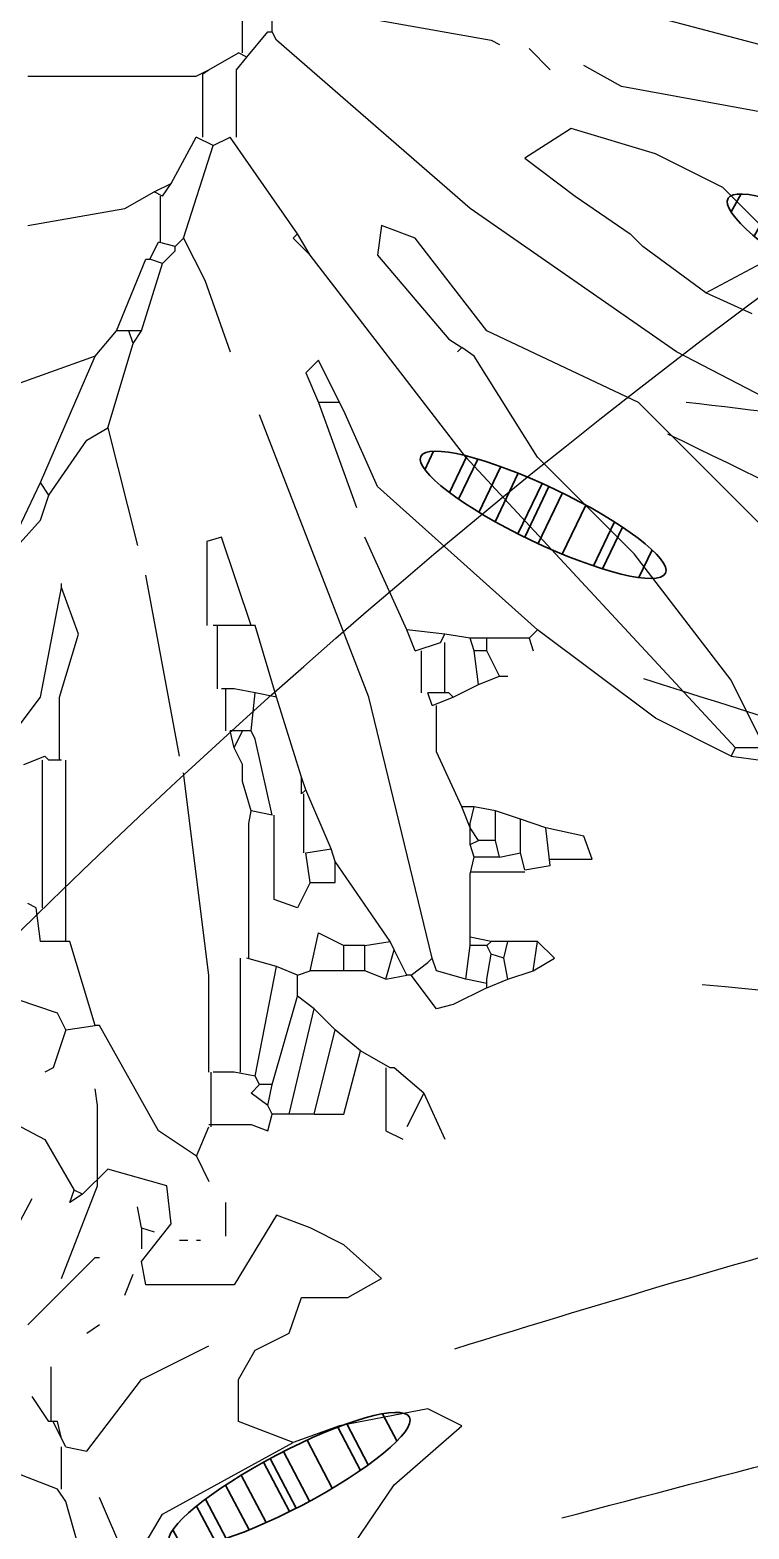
# Model space of a CAD drawing. Header units: metres. Extents: x 1769 to 3632, y 809 to 2652.
# Drawn here: x 2679.1732 to 2679.3123, y 1868.5823 to 1868.8724 of the extents above; entities that cross this region are included whole.
import ezdxf

# ---------------------------------------------------------------- set-up
doc = ezdxf.new("R2010")
doc.units = ezdxf.units.M
doc.header["$LTSCALE"] = 10
for name, color, linetype in [('A-GLAZ', 150, 'Continuous'), ('AG-FP-01$0$A-DOOR-1', 1, 'Continuous'), ('L-PLNT', 66, 'Continuous')]:
    doc.layers.add(name, color=color, linetype=linetype)
doc.layers.add('Vegetation - Trees', color=64, linetype='Continuous', lineweight=30)
doc.styles.add('AG-FP-01$0$spa-fp01$0$WATG_Default', font='SIMPLEX.SHX', dxfattribs={"width": 0.8})

# ---------------------------------------------------------------- blocks, each defined once
blk = doc.blocks.new('GARRA DE LEON')
at = {"layer": 'L-PLNT', "color": 65, "linetype": 'Continuous'}
for p, q in [((1271.9229, 335.3986), (1271.9933, 335.3613)), ((1271.9933, 335.3613), (1272.0223, 335.3116)), ((1272.0554, 335.3323), (1272.0305, 335.3075)), ((1272.1134, 335.3158), (1272.0554, 335.3323)), ((1272.1175, 335.2785), (1272.1134, 335.3158)), ((1271.9477, 335.2412), (1271.9809, 335.3034)), ((1272.0181, 335.2992), (1272.0223, 335.3116)), ((1272.0305, 335.3075), (1272.0181, 335.2992)), ((1272.0305, 335.3075), (1272.0223, 335.3116)), ((1272.2211, 335.2868), (1272.1796, 335.2185)), ((1272.2542, 335.2744), (1272.2211, 335.2868)), ((1272.0885, 335.2412), (1272.1175, 335.2785)), ((1272.2873, 335.2578), (1272.2542, 335.2744)), ((1272.3246, 335.2247), (1272.2873, 335.2578)), ((1271.9767, 335.1791), (1272.043, 335.2454)), ((1272.043, 335.2454), (1272.0471, 335.2454)), ((1272.0927, 335.2185), (1272.0885, 335.2412)), ((1272.1796, 335.2185), (1272.0927, 335.2185)), ((1272.2915, 335.206), (1272.3246, 335.2247)), ((1272.2335, 335.1708), (1272.2459, 335.206)), ((1272.2459, 335.206), (1272.2915, 335.206)), ((1272.2003, 335.1543), (1272.2335, 335.1708)), ((1272.0885, 335.1253), (1272.1548, 335.1584)), ((1272.1838, 335.1253), (1272.2003, 335.1543)), ((1271.9995, 335.0839), (1271.9995, 335.1377)), ((1272.0347, 335.0549), (1272.0885, 335.1253)), ((1272.1838, 335.0839), (1272.1838, 335.1253)), ((1271.9974, 335.0839), (1271.9809, 335.1087)), ((1272.3701, 335.0963), (1272.2832, 335.0797)), ((1272.4033, 335.0797), (1272.3701, 335.0963)), ((1272.0015, 335.0839), (1271.9974, 335.0839)), ((1272.0098, 335.0673), (1272.0015, 335.0839)), ((1272.0057, 335.0839), (1272.0015, 335.0839)), ((1272.0098, 335.0673), (1272.0057, 335.0839)), ((1272.2376, 335.0632), (1272.1838, 335.0839)), ((1272.2832, 335.0797), (1272.2376, 335.0632)), ((1272.337, 335.0218), (1272.4033, 335.0797)), ((1272.014, 335.059), (1272.0098, 335.0673)), ((1272.0057, 335.0176), (1271.9146, 335.0528)), ((1272.0098, 335.0176), (1272.0098, 335.059)), ((1272.014, 335.059), (1272.0347, 335.0549)), ((1272.1092, 334.9928), (1272.2376, 335.0632)), ((1272.2976, 334.9638), (1272.337, 335.0218)), ((1272.014, 335.0052), (1272.0057, 335.0176)), ((1272.0305, 334.9472), (1272.014, 335.0052)), ((1272.0719, 334.9514), (1272.0471, 335.0093)), ((1272.0844, 334.9514), (1272.1092, 334.9928)), ((1272.1879, 333.9119), (1272.1879, 333.9906)), ((1272.2169, 333.9326), (1272.2169, 333.9616)), ((1272.2211, 333.9616), (1272.4322, 333.9243)), ((1273.0244, 333.8332), (1272.5855, 333.9492)), ((1272.1921, 333.9078), (1272.2128, 333.9326)), ((1272.2128, 333.9326), (1272.2169, 333.9326)), ((1272.2211, 333.9243), (1272.2169, 333.9326)), ((1272.4115, 333.7587), (1272.2211, 333.9243)), ((1272.4322, 333.9243), (1272.4405, 333.9202)), ((1272.4902, 333.8953), (1272.4695, 333.9161)), ((1272.1548, 333.8953), (1272.1838, 333.9119)), ((1272.1817, 333.8953), (1272.1921, 333.9078)), ((1272.1921, 333.9078), (1272.1838, 333.9119)), ((1272.5606, 333.8788), (1272.5234, 333.8995)), ((1271.9767, 333.8891), (1272.1423, 333.8891)), ((1272.1423, 333.8891), (1272.1548, 333.8953)), ((1272.1486, 333.8912), (1272.1548, 333.8953)), ((1272.1486, 333.8291), (1272.1486, 333.8912)), ((1272.1817, 333.8291), (1272.1817, 333.8953)), ((1272.7635, 333.8415), (1272.5606, 333.8788)), ((1272.1175, 333.7835), (1272.1423, 333.8291)), ((1272.1589, 333.8208), (1272.1423, 333.8291)), ((1272.1589, 333.8208), (1272.1755, 333.8291)), ((1272.2417, 333.7338), (1272.1755, 333.8291)), ((1272.5109, 333.8374), (1272.4654, 333.8084)), ((1272.5938, 333.8125), (1272.5109, 333.8374)), ((1272.1299, 333.7297), (1272.1589, 333.8208)), ((1272.66, 333.7794), (1272.5938, 333.8125)), ((1272.4654, 333.8084), (1272.515, 333.7711)), ((1272.1009, 333.7753), (1272.1175, 333.7835)), ((1272.1092, 333.7711), (1272.1175, 333.7835)), ((1272.0719, 333.7587), (1272.1009, 333.7753)), ((1272.1092, 333.7711), (1272.1009, 333.7753)), ((1272.1072, 333.7256), (1272.1072, 333.7711)), ((1272.515, 333.7711), (1272.5689, 333.7338)), ((1272.718, 333.7214), (1272.66, 333.7794)), ((1271.9767, 333.7421), (1272.0719, 333.7587)), ((1272.6144, 333.6179), (1272.4115, 333.7587)), ((1272.3246, 333.7421), (1272.3204, 333.7131)), ((1272.3577, 333.7297), (1272.3246, 333.7421)), ((1272.0968, 333.709), (1272.1051, 333.7256)), ((1272.1217, 333.7214), (1272.1051, 333.7256)), ((1272.1217, 333.7214), (1272.1299, 333.7297)), ((1272.1299, 333.7297), (1272.1507, 333.6883)), ((1272.2376, 333.7297), (1272.2417, 333.7338)), ((1272.2542, 333.7131), (1272.2376, 333.7297)), ((1272.2542, 333.7131), (1272.2417, 333.7338)), ((1272.4281, 333.6386), (1272.3577, 333.7297)), ((1272.5813, 333.7214), (1272.5689, 333.7338)), ((1272.5813, 333.7214), (1272.5689, 333.7338)), ((1272.0637, 333.6386), (1272.0927, 333.709)), ((1272.0927, 333.709), (1272.0968, 333.709)), ((1272.1092, 333.7049), (1272.0968, 333.709)), ((1272.1092, 333.7049), (1272.1217, 333.7173)), ((1272.1217, 333.7173), (1272.1217, 333.7214)), ((1272.4074, 333.5144), (1272.2542, 333.7131)), ((1272.3204, 333.7131), (1272.3908, 333.6303)), ((1272.6434, 333.6759), (1272.5813, 333.7214)), ((1272.0885, 333.6386), (1272.1092, 333.7049)), ((1272.6434, 333.6759), (1272.6973, 333.7049)), ((1272.1507, 333.6883), (1272.1755, 333.6179)), ((1272.689, 333.6552), (1272.6434, 333.6759)), ((1272.043, 333.6137), (1272.0637, 333.6386)), ((1272.0761, 333.6386), (1272.0637, 333.6386)), ((1272.0803, 333.6262), (1272.0761, 333.6386)), ((1272.0885, 333.6386), (1272.0761, 333.6386)), ((1272.0803, 333.6262), (1272.0885, 333.6386)), ((1272.5772, 333.5682), (1272.4281, 333.6386)), ((1272.0554, 333.5433), (1272.0803, 333.6262)), ((1272.3908, 333.6303), (1272.4033, 333.622)), ((1272.4033, 333.622), (1272.3991, 333.6179)), ((1272.4157, 333.6137), (1272.4033, 333.622)), ((1272.043, 333.6137), (1271.7531, 333.5102)), ((1271.9891, 333.4895), (1272.043, 333.6137)), ((1272.2625, 333.6096), (1272.25, 333.5972)), ((1272.2832, 333.5682), (1272.2625, 333.6096)), ((1272.4778, 333.5144), (1272.4157, 333.6137)), ((1272.8132, 333.5144), (1272.6144, 333.6179)), ((1272.25, 333.5972), (1272.2625, 333.5682)), ((1272.2832, 333.5682), (1272.2625, 333.5682)), ((1272.2625, 333.5682), (1272.2997, 333.4647)), ((1272.2873, 333.5599), (1272.2832, 333.5682)), ((1272.7014, 333.444), (1272.5772, 333.5682)), ((1272.3121, 333.2783), (1272.2045, 333.5558)), ((1272.3204, 333.4854), (1272.2873, 333.5599)), ((1271.9974, 333.4771), (1272.0347, 333.5309)), ((1272.0347, 333.5309), (1272.0554, 333.5433)), ((1272.0554, 333.5433), (1272.0844, 333.4274)), ((1272.6724, 333.2286), (1272.4074, 333.5144)), ((1272.573, 333.4191), (1272.4778, 333.5144)), ((1271.9519, 333.4108), (1271.9891, 333.4895)), ((1271.9974, 333.4771), (1271.9891, 333.4895)), ((1271.9891, 333.4522), (1271.9974, 333.4771)), ((1272.4778, 333.3446), (1272.3204, 333.4854)), ((1271.9519, 333.4108), (1271.9891, 333.4522)), ((1272.1672, 333.4357), (1272.1527, 333.4315)), ((1272.1527, 333.4315), (1272.1527, 333.3487)), ((1272.1962, 333.3487), (1272.1672, 333.4357)), ((1272.3494, 333.3446), (1272.308, 333.4357)), ((1272.6683, 333.2949), (1272.573, 333.4191)), ((1272.1258, 333.2203), (1272.0927, 333.3984)), ((1271.9891, 333.2783), (1272.0098, 333.386)), ((1272.0098, 333.386), (1272.0098, 333.3901)), ((1272.0264, 333.3404), (1272.0098, 333.386)), ((1272.0078, 333.2783), (1272.0264, 333.3404)), ((1272.1962, 333.3487), (1272.1589, 333.3487)), ((1272.1631, 333.2866), (1272.1631, 333.3487)), ((1272.2003, 333.3487), (1272.1962, 333.3487)), ((1272.2211, 333.2783), (1272.2003, 333.3487)), ((1272.3577, 333.3239), (1272.3494, 333.3446)), ((1272.3867, 333.3404), (1272.3494, 333.3446)), ((1272.3825, 333.3321), (1272.3867, 333.3404)), ((1272.4115, 333.3363), (1272.3867, 333.3404)), ((1272.4695, 333.3363), (1272.4778, 333.3446)), ((1272.5938, 333.2576), (1272.4778, 333.3446)), ((1272.3577, 333.3239), (1272.3825, 333.3321)), ((1272.3867, 333.2825), (1272.3867, 333.3321)), ((1272.4157, 333.3239), (1272.4115, 333.3363)), ((1272.4281, 333.3363), (1272.4115, 333.3363)), ((1272.4695, 333.3363), (1272.4281, 333.3363)), ((1272.4281, 333.3239), (1272.4281, 333.3363)), ((1272.4695, 333.3363), (1272.4736, 333.3239)), ((1272.3639, 333.2825), (1272.3639, 333.3239)), ((1272.4198, 333.2907), (1272.4157, 333.3239)), ((1272.4281, 333.3239), (1272.4157, 333.3239)), ((1272.4405, 333.299), (1272.4281, 333.3239)), ((1272.4198, 333.2907), (1272.4405, 333.299)), ((1272.4405, 333.299), (1272.4488, 333.299)), ((1272.1796, 333.2866), (1272.1672, 333.2866)), ((1272.1713, 333.2452), (1272.1713, 333.2866)), ((1272.2003, 333.2825), (1272.1796, 333.2866)), ((1272.1962, 333.2452), (1272.2003, 333.2825)), ((1272.2211, 333.2783), (1272.2003, 333.2825)), ((1272.3743, 333.27), (1272.3701, 333.2825)), ((1272.3908, 333.2825), (1272.3701, 333.2825)), ((1272.395, 333.2783), (1272.3908, 333.2825)), ((1272.395, 333.2783), (1272.4198, 333.2907)), ((1272.7014, 333.2286), (1272.6683, 333.2949)), ((1271.9643, 333.2452), (1271.9891, 333.2783)), ((1272.0078, 333.2162), (1272.0078, 333.2783)), ((1272.2459, 333.1996), (1272.2211, 333.2783)), ((1272.3743, 333.0216), (1272.3121, 333.2783)), ((1272.3743, 333.27), (1272.395, 333.2783)), ((1272.3784, 333.2245), (1272.3784, 333.27)), ((1272.6683, 333.2203), (1272.5938, 333.2576)), ((1272.1796, 333.2286), (1272.1755, 333.2452)), ((1272.1879, 333.2452), (1272.1755, 333.2452)), ((1272.1796, 333.2286), (1272.1879, 333.2452)), ((1272.1962, 333.2452), (1272.1879, 333.2452)), ((1272.2003, 333.2369), (1272.1962, 333.2452)), ((1272.2169, 333.1624), (1272.2003, 333.2369)), ((1272.1879, 333.2121), (1272.1796, 333.2286)), ((1272.4033, 333.1706), (1272.3784, 333.2245)), ((1272.6683, 333.2203), (1272.6724, 333.2286)), ((1272.7014, 333.2286), (1272.6724, 333.2286)), ((1271.9726, 333.2121), (1271.9933, 333.2203)), ((1271.9912, 333.0712), (1271.9912, 333.2162)), ((1271.9933, 333.2203), (1271.9974, 333.2162)), ((1272.0098, 333.2162), (1271.9974, 333.2162)), ((1272.014, 333.0381), (1272.014, 333.2162)), ((1272.1879, 333.1955), (1272.1879, 333.2121)), ((1272.1879, 333.1955), (1272.1879, 333.2121)), ((1272.6683, 333.2203), (1272.6973, 333.2162)), ((1272.1548, 333.005), (1272.1299, 333.2038)), ((1272.1962, 333.1665), (1272.1879, 333.1955)), ((1272.2459, 333.1831), (1272.2459, 333.1996)), ((1272.25, 333.1872), (1272.2459, 333.1996)), ((1272.2459, 333.1831), (1272.25, 333.1872)), ((1272.248, 333.1251), (1272.248, 333.1831)), ((1272.2749, 333.1292), (1272.25, 333.1872)), ((1272.1941, 333.1541), (1272.1962, 333.1665)), ((1272.2169, 333.1624), (1272.1962, 333.1665)), ((1272.219, 333.0795), (1272.219, 333.1624)), ((1272.4115, 333.1499), (1272.4033, 333.1706)), ((1272.4157, 333.1706), (1272.4033, 333.1706)), ((1272.4115, 333.1541), (1272.4157, 333.1706)), ((1272.4364, 333.1665), (1272.4157, 333.1706)), ((1272.4364, 333.1375), (1272.4364, 333.1665)), ((1272.4612, 333.1582), (1272.4364, 333.1665)), ((1272.1941, 333.0216), (1272.1941, 333.1541)), ((1272.4115, 333.1499), (1272.4115, 333.1541)), ((1272.4115, 333.1334), (1272.4115, 333.1499)), ((1272.4198, 333.1375), (1272.4115, 333.1499)), ((1272.4861, 333.1499), (1272.4612, 333.1582)), ((1272.4612, 333.1251), (1272.4612, 333.1582)), ((1272.5234, 333.1417), (1272.4861, 333.1499)), ((1272.4902, 333.1127), (1272.4861, 333.1499)), ((1272.4115, 333.1334), (1272.4198, 333.1375)), ((1272.4157, 333.1209), (1272.4115, 333.1334)), ((1272.4364, 333.1375), (1272.4198, 333.1375)), ((1272.4405, 333.1209), (1272.4364, 333.1375)), ((1272.5316, 333.1189), (1272.5234, 333.1417)), ((1272.25, 333.1251), (1272.2749, 333.1292)), ((1272.2542, 333.0961), (1272.25, 333.1251)), ((1272.279, 333.1168), (1272.2749, 333.1292)), ((1272.4115, 333.1044), (1272.4157, 333.1209)), ((1272.4405, 333.1209), (1272.4157, 333.1209)), ((1272.4405, 333.1209), (1272.4612, 333.1251)), ((1272.4654, 333.1085), (1272.4612, 333.1251)), ((1272.4902, 333.1189), (1272.5316, 333.1189)), ((1272.3329, 333.0381), (1272.279, 333.1168)), ((1272.279, 333.0961), (1272.279, 333.1168)), ((1272.4115, 333.1064), (1272.4654, 333.1064)), ((1272.4115, 333.0423), (1272.4115, 333.1044)), ((1272.4654, 333.1085), (1272.4902, 333.1127)), ((1272.2542, 333.0961), (1272.2417, 333.0712)), ((1272.2542, 333.0961), (1272.279, 333.0961)), ((1271.985, 333.0712), (1271.9767, 333.0754)), ((1272.2417, 333.0712), (1272.219, 333.0795)), ((1271.9891, 333.0381), (1271.985, 333.0712)), ((1272.2542, 333.0091), (1272.2625, 333.0464)), ((1272.2625, 333.0464), (1272.2873, 333.034)), ((1272.0181, 333.0381), (1271.9891, 333.0381)), ((1272.043, 332.9553), (1272.0181, 333.0381)), ((1272.2873, 333.0091), (1272.2873, 333.034)), ((1272.308, 333.034), (1272.2873, 333.034)), ((1272.308, 333.034), (1272.3329, 333.0381)), ((1272.308, 333.0091), (1272.308, 333.034)), ((1272.3287, 333.0009), (1272.337, 333.0298)), ((1272.337, 333.0298), (1272.3329, 333.0381)), ((1272.3494, 333.005), (1272.337, 333.0298)), ((1272.4074, 333.0009), (1272.4115, 333.034)), ((1272.4322, 333.0381), (1272.4115, 333.0423)), ((1272.4115, 333.0381), (1272.4115, 333.0423)), ((1272.4115, 333.034), (1272.4115, 333.0381)), ((1272.4281, 333.034), (1272.4115, 333.034)), ((1272.4281, 333.034), (1272.4322, 333.0381)), ((1272.4322, 333.0257), (1272.4281, 333.034)), ((1272.4488, 333.0381), (1272.4322, 333.0381)), ((1272.4447, 333.0216), (1272.4488, 333.0381)), ((1272.4778, 333.0381), (1272.4488, 333.0381)), ((1272.4736, 333.0091), (1272.4778, 333.0381)), ((1272.4944, 333.0216), (1272.4778, 333.0381)), ((1272.1858, 332.9097), (1272.1858, 333.0216)), ((1272.2211, 333.0133), (1272.1921, 333.0216)), ((1272.3536, 333.005), (1272.3701, 333.0174)), ((1272.3701, 333.0174), (1272.3743, 333.0216)), ((1272.3784, 333.0091), (1272.3743, 333.0216)), ((1272.4281, 333.0009), (1272.4322, 333.0257)), ((1272.4447, 333.0216), (1272.4322, 333.0257)), ((1272.4488, 333.0009), (1272.4447, 333.0216)), ((1272.4736, 333.0091), (1272.4944, 333.0216)), ((1272.1548, 332.9097), (1272.1548, 333.005)), ((1272.2003, 332.9056), (1272.2211, 333.0133)), ((1272.2417, 333.005), (1272.2211, 333.0133)), ((1272.2417, 333.005), (1272.2542, 333.0091)), ((1272.2417, 332.9843), (1272.2417, 333.005)), ((1272.2873, 333.0091), (1272.2542, 333.0091)), ((1272.308, 333.0091), (1272.2873, 333.0091)), ((1272.3287, 333.0009), (1272.308, 333.0091)), ((1272.3287, 333.0009), (1272.3494, 333.005)), ((1272.3536, 333.005), (1272.3494, 333.005)), ((1272.3784, 332.9719), (1272.3536, 333.005)), ((1272.4074, 333.0009), (1272.3784, 333.0091)), ((1272.4281, 332.9967), (1272.4074, 333.0009)), ((1272.4281, 332.9926), (1272.4488, 333.0009)), ((1272.4281, 332.9967), (1272.4281, 333.0009)), ((1272.4488, 333.0009), (1272.4736, 333.0091)), ((1272.0057, 332.9677), (1271.9312, 332.9926)), ((1272.4281, 332.9926), (1272.395, 332.976)), ((1272.4281, 332.9926), (1272.4281, 332.9967)), ((1272.2169, 332.8973), (1272.2417, 332.9843)), ((1272.2335, 332.8683), (1272.2583, 332.9719)), ((1272.2583, 332.9719), (1272.2417, 332.9843)), ((1272.279, 332.9512), (1272.2583, 332.9719)), ((1272.395, 332.976), (1272.3784, 332.9719)), ((1272.014, 332.9512), (1272.0057, 332.9677)), ((1272.014, 332.9512), (1272.0015, 332.9139)), ((1272.014, 332.9512), (1272.043, 332.9553)), ((1272.0471, 332.9553), (1272.043, 332.9553)), ((1272.1051, 332.8518), (1272.0471, 332.9553)), ((1272.2583, 332.8683), (1272.279, 332.9512)), ((1272.3039, 332.9304), (1272.279, 332.9512)), ((1272.2873, 332.8683), (1272.3039, 332.9304)), ((1272.3329, 332.9139), (1272.3039, 332.9304)), ((1272.0015, 332.9139), (1271.9933, 332.9097)), ((1272.3287, 332.9139), (1272.3287, 332.8518)), ((1272.337, 332.9139), (1272.3329, 332.9139)), ((1272.366, 332.889), (1272.337, 332.9139)), ((1272.1568, 332.8559), (1272.1568, 332.9097)), ((1272.1796, 332.9097), (1272.1589, 332.9097)), ((1272.2003, 332.9056), (1272.1796, 332.9097)), ((1272.1962, 332.889), (1272.2045, 332.8973)), ((1272.2045, 332.8973), (1272.2003, 332.9056)), ((1272.2169, 332.8973), (1272.2045, 332.8973)), ((1272.2128, 332.8766), (1272.2169, 332.8973)), ((1272.0451, 332.8766), (1272.043, 332.8932)), ((1272.2128, 332.8766), (1272.1962, 332.889)), ((1272.366, 332.889), (1272.3494, 332.8559)), ((1272.366, 332.889), (1272.3867, 332.8435)), ((1272.0451, 332.7979), (1272.0451, 332.8766)), ((1272.2169, 332.8683), (1272.2128, 332.8766)), ((1272.2128, 332.8518), (1272.2169, 332.8683)), ((1272.2335, 332.8683), (1272.2169, 332.8683)), ((1272.2583, 332.8683), (1272.2335, 332.8683)), ((1272.2583, 332.8683), (1272.2873, 332.8683)), ((1272.1424, 332.8269), (1272.1548, 332.8559)), ((1272.1548, 332.858), (1272.1962, 332.858)), ((1272.1962, 332.858), (1272.2128, 332.8518)), ((1272.1424, 332.8269), (1272.1051, 332.8518)), ((1272.3287, 332.8518), (1272.3453, 332.8435)), ((1272.1424, 332.8269), (1272.1548, 332.8021)), ((1272.0098, 332.7068), (1272.0451, 332.7979)), ((1272.1713, 332.7482), (1272.1713, 332.7814)), ((1272.0885, 332.7565), (1272.0844, 332.7772)), ((1272.0885, 332.7565), (1272.1009, 332.7524)), ((1272.0885, 332.7565), (1272.0885, 332.7358)), ((1272.1341, 332.7441), (1272.1258, 332.7441)), ((1272.1465, 332.7441), (1272.1424, 332.7441)), ((1272.0719, 332.6903), (1272.0803, 332.711)), ((1272.0347, 332.653), (1272.0471, 332.6613))]:
    blk.add_line(p, q, dxfattribs=at)
blk = doc.blocks.new('*U125')
at = {"layer": 'Vegetation - Trees'}
for p, q in [((-5.13, 11.36), (-3.23, 12.04)), ((-4.99, 8.06), (-1.24, 9.4)), ((-4.81, 6.96), (-0.69, 8.43)), ((-4.3, 4.62), (0.4, 6.3)), ((-3.82, 2.85), (1.15, 4.62)), ((-3.82, 2.85), (1.15, 4.62)), ((-3.07, 0.42), (2.11, 2.27)), ((-2.84, -0.28), (2.37, 1.58)), ((-2.84, -0.28), (2.37, 1.58)), ((-2.34, -1.67), (2.87, 0.19)), ((-1.39, -4.07), (3.65, -2.26)), ((-0.03, -7.06), (4.49, -5.44)), ((0.4, -7.9), (4.69, -6.36)), ((2.32, -11.02), (5.18, -10)), ((4.49, -12.56), (4.49, -12.56))]:
    blk.add_line(p, q, dxfattribs=at)
blk.add_ellipse((0, 0), major_axis=(4.49, -12.56), ratio=0.207464, dxfattribs=at)
blk = doc.blocks.new('*U124')
at = {"layer": 'Vegetation - Trees'}
for p, q in [((-5.13, 11.36), (-3.23, 12.04)), ((-4.99, 8.06), (-1.24, 9.4)), ((-4.81, 6.96), (-0.69, 8.43)), ((-4.3, 4.62), (0.4, 6.3)), ((-3.82, 2.85), (1.15, 4.62)), ((-3.82, 2.85), (1.15, 4.62)), ((-3.07, 0.42), (2.11, 2.27)), ((-2.84, -0.28), (2.37, 1.58)), ((-2.84, -0.28), (2.37, 1.58)), ((-2.34, -1.67), (2.87, 0.19)), ((-1.39, -4.07), (3.65, -2.26)), ((-0.03, -7.06), (4.49, -5.44)), ((0.4, -7.9), (4.69, -6.36)), ((2.32, -11.02), (5.18, -10)), ((4.49, -12.56), (4.49, -12.56))]:
    blk.add_line(p, q, dxfattribs=at)
blk.add_ellipse((0, 0), major_axis=(4.49, -12.56), ratio=0.207464, dxfattribs=at)
blk = doc.blocks.new('*U123')
at = {"layer": 'Vegetation - Trees'}
for p, q in [((-5.13, 11.36), (-3.23, 12.04)), ((-4.99, 8.06), (-1.24, 9.4)), ((-4.81, 6.96), (-0.69, 8.43)), ((-4.3, 4.62), (0.4, 6.3)), ((-3.82, 2.85), (1.15, 4.62)), ((-3.82, 2.85), (1.15, 4.62)), ((-3.07, 0.42), (2.11, 2.27)), ((-2.84, -0.28), (2.37, 1.58)), ((-2.84, -0.28), (2.37, 1.58)), ((-2.34, -1.67), (2.87, 0.19)), ((-1.39, -4.07), (3.65, -2.26)), ((-0.03, -7.06), (4.49, -5.44)), ((0.4, -7.9), (4.69, -6.36)), ((2.32, -11.02), (5.18, -10)), ((4.49, -12.56), (4.49, -12.56))]:
    blk.add_line(p, q, dxfattribs=at)
blk.add_ellipse((0, 0), major_axis=(4.49, -12.56), ratio=0.207464, dxfattribs=at)
blk = doc.blocks.new('JUNCO PLANTA')
at = {"layer": 'L-PLNT', "color": 61}
for points in [[(1270.50828, 198.53961), (1270.60476, 198.52284), (1270.74948, 198.44944)], [(1270.50319, 198.5066), (1270.57483, 198.48487), (1270.75649, 198.44609)], [(1270.48064, 198.42661), (1270.59285, 198.45361), (1270.76026, 198.44151)], [(1270.50936, 198.37534), (1270.69749, 198.42445), (1270.74713, 198.43647)]]:
    blk.add_spline(points, degree=3, dxfattribs=at)
for points, knots in [([(1270.50604, 198.53583), (1270.54394, 198.51742), (1270.6247, 198.47821), (1270.71186, 198.45695), (1270.75833, 198.44627)], [0, 0, 0, 0, 0.469345, 1, 1, 1, 1]), ([(1270.51017, 198.4701), (1270.56931, 198.46433), (1270.65202, 198.45627), (1270.73473, 198.44821), (1270.75829, 198.44592)], [0, 0, 0, 0, 0.715137, 1, 1, 1, 1]), ([(1270.49342, 198.4064), (1270.53417, 198.41714), (1270.62097, 198.44002), (1270.71059, 198.44405), (1270.75824, 198.44556)], [0, 0, 0, 0, 0.469397, 1, 1, 1, 1])]:
    blk.add_open_spline(points, degree=3, knots=knots, dxfattribs=at)
at = {"layer": 'L-PLNT', "color": 39, "true_color": 0x473624}
for name, p, xscale, yscale, zscale, rotation in [('*U125', (1270.52737, 198.55601), -0.001213067589110181, 0.001213067589110181, 0.001213067589110181, 80.34624865467396), ('*U124', (1270.49119, 198.52615), -0.001213067589191029, 0.001213067589191029, 0.001213067589191029, 84.15093048697017), ('*U123', (1270.46091, 198.41092), -0.001213067589192103, 0.001213067589192103, 0.001213067589192103, 137.3699749386083)]:
    blk.add_blockref(name, p, dxfattribs=dict(at, xscale=xscale, yscale=yscale, zscale=zscale, rotation=rotation))
blk = doc.blocks.new('*U616')
at = {"layer": 'AG-FP-01$0$A-DOOR-1'}
blk.add_arc((2200, -1.51), 1420, 90, 180, dxfattribs=at)
at = {"style": 'AG-FP-01$0$spa-fp01$0$WATG_Default', "width": 0.8, "flags": 9}
for tag, p in [('DOORNUMBER', (494.6, -80.14)), ('ROOMNAME', (494.6, -84.22)), ('ROOMNUMBER', (494.6, -88.3)), ('DOORTYPE', (494.6, -92.39)), ('DOORMATERIAL', (494.6, -96.47)), ('DOORFINISH', (494.6, -100.55)), ('FRAMEMATERIAL', (494.6, -104.63)), ('FRAMEFINISH', (494.6, -108.71)), ('DETAILHEAD', (494.6, -112.8)), ('DETAILJAMB', (494.6, -116.88)), ('DETAILMUNTIN', (494.6, -120.96)), ('THRESHOLDMATERIAL', (494.6, -125.04)), ('THRESHOLDDETAIL', (494.6, -129.12)), ('FIRERATING', (494.6, -133.21)), ('GLAZING', (494.6, -137.29)), ('LOUVER', (494.6, -141.37)), ('CLOSER', (494.6, -145.45)), ('PANICHARDWARE', (494.6, -149.54)), ('HARDWARESET', (494.6, -153.62)), ('REMARKS', (494.6, -157.7)), ('REVISION', (494.6, -161.78))]:
    blk.add_attdef(tag, p, '', height=2.38, dxfattribs=at)

msp = doc.modelspace()

# ---------------------------------------------------------------- block references
at = {"layer": 'A-GLAZ', "xscale": -0.0009474377873720039, "yscale": 0.0009474377873720039, "zscale": 0.0009474377873720039, "rotation": 90.00000000000007}
msp.add_blockref('*U616', (2680.11527, 1869.82519), dxfattribs=at)
at = {"layer": 'L-PLNT', "color": 173, "xscale": 0.1967723582811821, "yscale": 0.1967723582811821, "zscale": 0.1967723582811821}
for p in [(2428.8829, 1803.16332), (2428.8829, 1802.66785)]:
    msp.add_blockref('GARRA DE LEON', p, dxfattribs=at)
at = {"layer": 'L-PLNT', "color": 74, "xscale": 1.620910932145307, "yscale": 1.620910932145307, "zscale": 1.620910932145307}
msp.add_blockref('JUNCO PLANTA', (619.91939, 1546.98535), dxfattribs=at)

doc.saveas('drawing.dxf')
